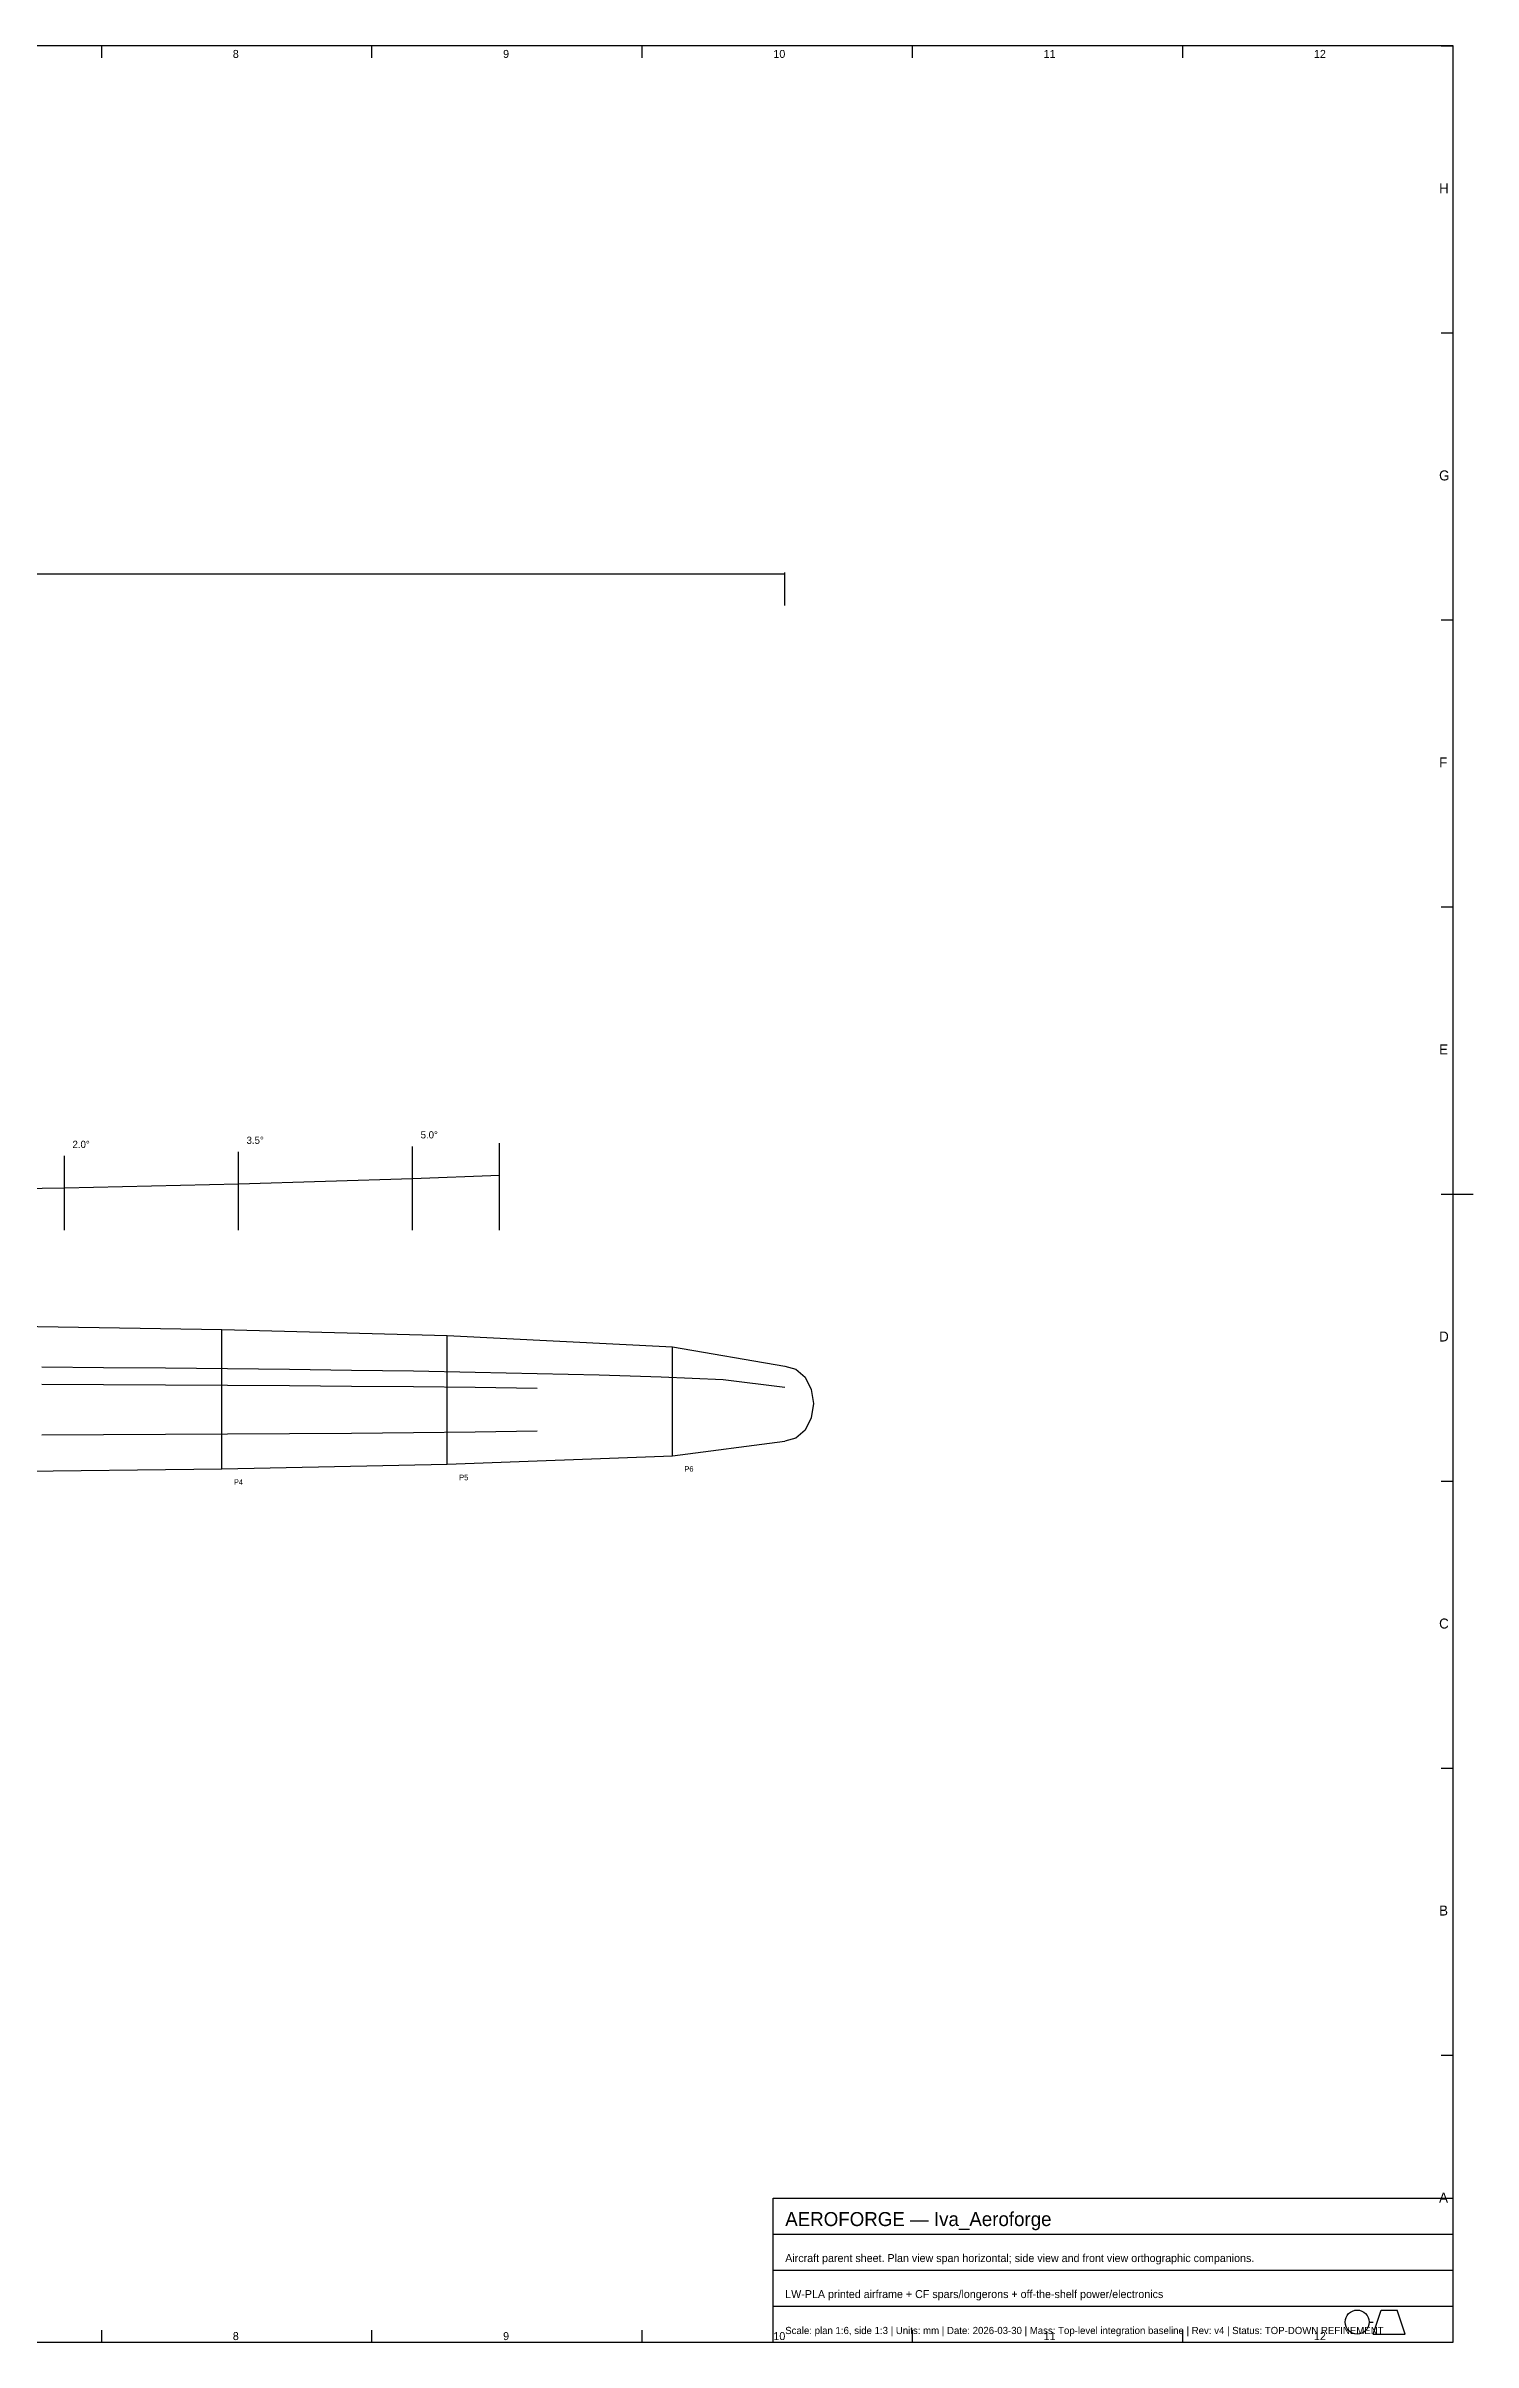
# Model space of a CAD drawing. Header units: metres. Extents: x 15 to 836, y 5 to 589.
# Drawn here: x 479 to 836, y 10 to 584 of the extents above; entities that cross this region are included whole.
import ezdxf

# ---------------------------------------------------------------- set-up
doc = ezdxf.new("R2010")
doc.units = ezdxf.units.M
for name, color, linetype in [('BORDER', 7, 'Continuous'), ('CENTERLINE', 5, 'Continuous'), ('DIMENSION', 1, 'Continuous'), ('OUTLINE', 7, 'Continuous'), ('SECTION', 4, 'Continuous'), ('SPAR', 3, 'Continuous'), ('TEXT', 7, 'Continuous'), ('TITLEBLOCK', 7, 'Continuous')]:
    doc.layers.add(name, color=color, linetype=linetype)
doc.styles.add('OpenSansCondensed-Light', font='OpenSansCondensed-Light.ttf')
doc.dimstyles.new('EZDXF', dxfattribs={"dimtxt": 0.25, "dimasz": 0.175, "dimexe": 0.375, "dimexo": 0.125, "dimgap": 0.1, "dimtad": 1, "dimlfac": 100, "dimzin": 12, "dimdsep": 46, "dimtxsty": 'OpenSansCondensed-Light', "dimblk": 'ARCHTICK', "dimcen": 2.5, "dimazin": 3, "dimtfac": 0.5, "dimtmove": 2, "dimatfit": 3})

# ---------------------------------------------------------------- blocks, each defined once
blk = doc.blocks.new('_ARCHTICK')
at = {"color": 0, "linetype": 'BYBLOCK', "const_width": 0.15}
blk.add_lwpolyline([(-0.5, -0.5), (0.5, 0.5)], dxfattribs=at)

msp = doc.modelspace()

# ---------------------------------------------------------------- linework, layer by layer
at = {"layer": 'BORDER'}
for p, q in [((831, 584), (20, 584)), ((493.08333, 581), (493.08333, 584)), ((560.66667, 581), (560.66667, 584)), ((628.25, 581), (628.25, 584)), ((695.83333, 581), (695.83333, 584)), ((763.41667, 581), (763.41667, 584)), ((828, 584), (831, 584)), ((831, 10), (831, 584)), ((831, 581), (831, 584)), ((828, 512.25), (831, 512.25)), ((828, 440.5), (831, 440.5)), ((828, 368.75), (831, 368.75)), ((828, 297), (831, 297)), ((831, 297), (836, 297)), ((828, 225.25), (831, 225.25)), ((828, 153.5), (831, 153.5)), ((828, 81.75), (831, 81.75)), ((493.08333, 10), (493.08333, 13)), ((560.66667, 10), (560.66667, 13)), ((628.25, 10), (628.25, 13)), ((695.83333, 10), (695.83333, 13)), ((763.41667, 10), (763.41667, 13)), ((831, 10), (831, 13)), ((20, 10), (831, 10))]:
    msp.add_line(p, q, dxfattribs=at)
at = {"layer": 'CENTERLINE'}
msp.add_lwpolyline([(478.084, 253.76211), (493.572, 253.65085), (509.06, 253.52082), (524.548, 253.36995), (540.036, 253.19558), (555.524, 252.99419), (571.012, 252.76094), (586.5, 252.48885), (601.988, 252.16724), (617.476, 251.7781), (632.964, 251.28635), (648.452, 250.60107), (663.94, 248.705)], dxfattribs=at)
at = {"layer": 'OUTLINE'}
for p, q in [((440.27, 298), (483.79, 298.51)), ((483.79, 298.51), (527.31, 299.53)), ((527.31, 299.53), (570.83, 300.89)), ((570.83, 300.89), (592.59, 301.74))]:
    msp.add_line(p, q, dxfattribs=at)
for points in [[(36.06, 253.941), (64.22, 258.80706), (120.54, 261.63189), (176.86, 263.13882), (233.18, 264.01855), (289.5, 264.47221), (345.82, 264.6), (354.18, 264.6), (410.5, 264.47221), (466.82, 264.01855), (523.14, 263.13882), (579.46, 261.63189), (635.78, 258.80706), (663.94, 253.941)], [(663.94, 253.941), (666.65935, 253.22927), (668.9647, 251.20245), (670.50509, 248.16909), (671.046, 244.591), (670.50509, 241.01291), (668.9647, 237.97955), (666.65935, 235.95273), (663.94, 235.241)], [(36.06, 235.241), (64.22, 231.57012), (120.54, 229.4391), (176.86, 228.30229), (233.18, 227.63864), (289.5, 227.2964), (345.82, 227.2), (354.18, 227.2), (410.5, 227.2964), (466.82, 227.63864), (523.14, 228.30229), (579.46, 229.4391), (635.78, 231.57012), (663.94, 235.241)]]:
    msp.add_lwpolyline(points, dxfattribs=at)
at = {"layer": 'SECTION'}
for p, q in [((483.79, 288), (483.79, 306.51)), ((527.31, 288), (527.31, 307.53)), ((570.83, 288), (570.83, 308.89)), ((592.59, 288), (592.59, 309.74)), ((523.14, 228.30229), (523.14, 263.13882)), ((579.46, 229.4391), (579.46, 261.63189)), ((635.78, 231.57012), (635.78, 258.80706))]:
    msp.add_line(p, q, dxfattribs=at)
at = {"layer": 'SPAR'}
for points in [[(478.084, 249.42551), (493.572, 249.36029), (509.06, 249.28407), (524.548, 249.19563), (540.036, 249.09341), (555.524, 248.97535), (571.012, 248.83862), (586.5, 248.67912), (601.988, 248.49059)], [(478.084, 236.77711), (493.572, 236.84616), (509.06, 236.92687), (524.548, 237.02051), (540.036, 237.12874), (555.524, 237.25374), (571.012, 237.39852), (586.5, 237.5674), (601.988, 237.76703)]]:
    msp.add_lwpolyline(points, dxfattribs=at)
at = {"layer": 'TITLEBLOCK'}
for p, q in [((661, 46), (831, 46)), ((661, 10), (661, 46)), ((831, 10), (831, 46)), ((661, 37), (831, 37)), ((661, 28), (831, 28)), ((661, 19), (831, 19)), ((811, 12), (813, 18)), ((813, 18), (817, 18)), ((819, 12), (817, 18)), ((810, 15), (811, 15)), ((811, 12), (819, 12)), ((661, 10), (831, 10))]:
    msp.add_line(p, q, dxfattribs=at)
msp.add_circle((807, 15), 3, dxfattribs=at)

# ---------------------------------------------------------------- texts
at = {"layer": 'BORDER'}
for s, height, p in [('8', 2, (525.875, 581)), ('9', 2, (593.45833, 581)), ('10', 2, (661.04167, 581)), ('11', 2, (728.625, 581)), ('12', 2, (796.20833, 581)), ('H', 2.5, (827.5, 547.125)), ('G', 2.5, (827.5, 475.375)), ('F', 2.5, (827.5, 403.625)), ('E', 2.5, (827.5, 331.875)), ('D', 2.5, (827.5, 260.125)), ('C', 2.5, (827.5, 188.375)), ('B', 2.5, (827.5, 116.625)), ('A', 2.5, (827.5, 44.875)), ('8', 2, (525.875, 10.5)), ('9', 2, (593.45833, 10.5)), ('10', 2, (661.04167, 10.5)), ('11', 2, (728.625, 10.5)), ('12', 2, (796.20833, 10.5))]:
    msp.add_text(s, height=height, dxfattribs=at).set_placement(p)
at = {"layer": 'TEXT'}
for s, height, p in [('2.0°', 1.8, (485.79, 308.51)), ('3.5°', 1.8, (529.31, 309.53)), ('5.0°', 1.8, (572.83, 310.89)), ('P4', 1.4, (526.14, 224.30229)), ('P5', 1.4, (582.46, 225.4391)), ('P6', 1.4, (638.78, 227.57012))]:
    msp.add_text(s, height=height, dxfattribs=at).set_placement(p)
at = {"layer": 'TITLEBLOCK'}
for s, height, p in [('AEROFORGE — Iva_Aeroforge', 3.5, (664, 39)), ('Aircraft parent sheet. Plan view span horizontal; side view and front view orthographic companions.', 2, (664, 30)), ('LW-PLA printed airframe + CF spars/longerons + off-the-shelf power/electronics', 2, (664, 21)), ('Scale: plan 1:6, side 1:3 | Units: mm | Date: 2026-03-30 | Mass: Top-level integration baseline | Rev: v4 | Status: TOP-DOWN REFINEMENT', 1.8, (664, 12))]:
    msp.add_text(s, height=height, dxfattribs=at).set_placement(p)

# ---------------------------------------------------------------- dimensions: what is measured, and where the dimension line sits
at = {"layer": 'DIMENSION'}
msp.add_linear_dim(base=(36.06, 452), p1=(36.06, 444), p2=(663.94, 444), dimstyle='EZDXF', dxfattribs=at).render()

doc.saveas('drawing.dxf')
